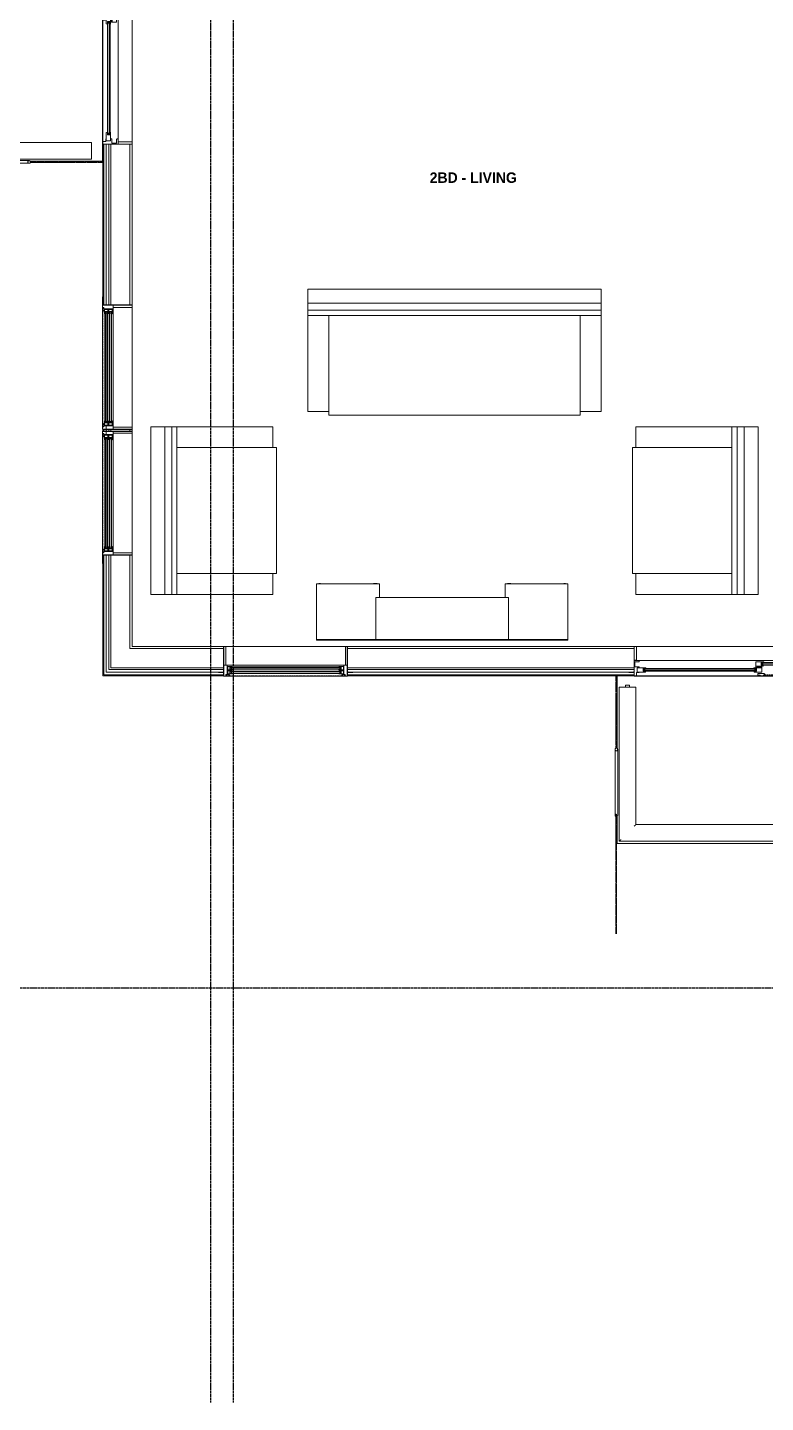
# Model space of a CAD drawing. Header units: inches. Extents: x -4093 to -1777, y 9773 to 12264.
# Drawn here: x -3881.8 to -3670.4, y 9772.6 to 10166.3 of the extents above; entities that cross this region are included whole.
import ezdxf

# ---------------------------------------------------------------- set-up
doc = ezdxf.new("R2010")
doc.units = ezdxf.units.IN
doc.header["$MEASUREMENT"] = 0
for name, pattern in [('Center 1_4_', [0.53125, 0.25, -0.09375, 0.09375, -0.09375]), ('Dash', [0.25, 0.125, -0.125]), ('Grid Line 1_2_', [0.875, 0.5, -0.125, 0.125, -0.125]), ('Hidden 1_8_', [0.1875, 0.125, -0.0625])]:
    doc.linetypes.add(name, pattern=pattern)
for name, color, linetype, lineweight in [('0-1', 7, 'Continuous', 5), ('0-2', 7, 'Continuous', 9), ('A-AREA-IDEN', 2, 'Continuous', 9), ('A-DETL-CNTR', 5, 'Center 1_4_', 9), ('A-DETL-GENF', 92, 'Continuous', 18), ('A-DETL-GENF-2', 92, 'Continuous', 9), ('A-DETL-GENF-HDLN', 1, 'Dash', 9), ('A-DETL-HDLN', 90, 'Hidden 1_8_', 9), ('A-DOOR', 31, 'Continuous', 18), ('A-DOOR-4', 31, 'Continuous', 9), ('A-DOOR-FRAM-2', 31, 'Continuous', 9), ('A-FLOR-1', 7, 'Continuous', 9), ('A-FLOR-2', 192, 'Continuous', 9), ('A-FLOR-HRAL', 11, 'Continuous', 9), ('A-GLAZ', 151, 'Continuous', 18), ('A-GLAZ-1', 151, 'Continuous', 9), ('A-GLAZ-2', 151, 'Continuous', 30), ('A-WALL', 113, 'Continuous', 18), ('A-WALL-3', 113, 'Continuous', 9), ('I-FURN', 30, 'Continuous', 9), ('I-FURN-1', 7, 'Continuous', 9), ('S-BEAM', 12, 'Continuous', 9), ('S-GRID-1', 1, 'Grid Line 1_2_', 30)]:
    doc.layers.add(name, color=color, linetype=linetype, lineweight=lineweight)
doc.styles.add('Century Gothic_B', font='GOTHICB.TTF', dxfattribs={"height": 3})

# ---------------------------------------------------------------- blocks, each defined once
blk = doc.blocks.new('Entertainment_Center_14771 - Entertainment_Center_14771-3403083-BACKGROUND - 3RD FLOOR')
at = {"layer": 'I-FURN-1'}
for p, q in [((-18, 10), (-36, 10)), ((-36, 10), (-36, -6)), ((-34.85, 10.03), (-35.34, 10.03)), ((-35.34, 10.03), (-35.34, 10)), ((-34.85, 10), (-34.85, 10.03)), ((-18.66, 10.03), (-19.66, 10.03)), ((-19.66, 10.03), (-19.66, 10)), ((-18.66, 10), (-18.66, 10.03)), ((-18, 6), (-18, 10)), ((36, 10), (18, 10)), ((18, 10), (18, 6)), ((18.66, 10.03), (18.66, 10)), ((19.66, 10.03), (18.66, 10.03)), ((19.66, 10), (19.66, 10.03)), ((35.34, 10.03), (34.85, 10.03)), ((34.85, 10.03), (34.85, 10)), ((35.34, 10), (35.34, 10.03)), ((36, -6), (36, 10)), ((19, 6), (-19, 6)), ((-19, 6), (-19, -6)), ((19, -6), (19, 6)), ((-36, -6), (-19, -6)), ((-36, -6.13), (-36, -6)), ((-36, -6), (-19, -6)), ((-19, -6.13), (-36, -6.13)), ((-19, -6), (19, -6)), ((-19, -6.13), (-19, -6)), ((-19, -6), (19, -6)), ((19, -6.13), (-19, -6.13)), ((19, -6), (36, -6)), ((19, -6), (19, -6.13)), ((19, -6), (36, -6)), ((36, -6.13), (19, -6.13)), ((36, -6.13), (36, -6))]:
    blk.add_line(p, q, dxfattribs=at)
blk = doc.blocks.new('Couch-Both_Arms-Generic - 1-1372852-BACKGROUND - 3RD FLOOR')
at = {"layer": 'I-FURN'}
for p, q in [((-42, 17.5), (-36, 17.5)), ((-42, -10), (-42, 17.5)), ((-36, 18.5), (36, 18.5)), ((-36, 17.5), (-36, 18.5)), ((-36, 17.5), (-36, -10)), ((36, 18.5), (36, 17.5)), ((36, 17.5), (42, 17.5)), ((36, -10), (36, 17.5)), ((42, 17.5), (42, -10)), ((-42, -10), (42, -10)), ((-42, -13.5), (-42, -10)), ((-42, -11.5), (42, -11.5)), ((42, -10), (42, -13.5)), ((-42, -13.5), (42, -13.5)), ((42, -13.5), (-42, -13.5))]:
    blk.add_line(p, q, dxfattribs=at)
at = {"layer": 'I-FURN-1'}
for p, q in [((-42, -17.5), (-42, -13.5)), ((42, -13.5), (42, -17.5)), ((42, -17.5), (-42, -17.5))]:
    blk.add_line(p, q, dxfattribs=at)
blk = doc.blocks.new('Couch-Both_Arms-Generic - 2-1352635-BACKGROUND - 3RD FLOOR')
at = {"layer": 'I-FURN'}
for p, q in [((-24, 13.5), (24, 13.5)), ((24, 13.5), (-24, 13.5)), ((-24, 13.5), (-24, 10)), ((24, 10), (24, 13.5)), ((-24, 11.5), (24, 11.5)), ((-24, 10), (-24, -17.5)), ((-24, 10), (24, 10)), ((-18, -17.5), (-18, 10)), ((18, 10), (18, -17.5)), ((24, -17.5), (24, 10)), ((-24, -17.5), (-18, -17.5)), ((-18, -17.5), (-18, -18.5)), ((-18, -18.5), (18, -18.5)), ((18, -18.5), (18, -17.5)), ((18, -17.5), (24, -17.5))]:
    blk.add_line(p, q, dxfattribs=at)
at = {"layer": 'I-FURN-1'}
for p, q in [((24, 17.5), (-24, 17.5)), ((-24, 17.5), (-24, 13.5)), ((24, 13.5), (24, 17.5))]:
    blk.add_line(p, q, dxfattribs=at)
blk = doc.blocks.new('Couch-Both_Arms-Generic - 2-1523460-BACKGROUND - 3RD FLOOR')
at = {"layer": 'I-FURN'}
for p, q in [((-24, 17.5), (-18, 17.5)), ((-24, -10), (-24, 17.5)), ((-18, 18.5), (18, 18.5)), ((-18, 17.5), (-18, 18.5)), ((-18, 17.5), (-18, -10)), ((18, 18.5), (18, 17.5)), ((18, 17.5), (24, 17.5)), ((18, -10), (18, 17.5)), ((24, 17.5), (24, -10)), ((-24, -10), (24, -10)), ((-24, -13.5), (-24, -10)), ((-24, -11.5), (24, -11.5)), ((24, -10), (24, -13.5)), ((-24, -13.5), (24, -13.5)), ((24, -13.5), (-24, -13.5))]:
    blk.add_line(p, q, dxfattribs=at)
at = {"layer": 'I-FURN-1'}
for p, q in [((-24, -17.5), (-24, -13.5)), ((24, -13.5), (24, -17.5)), ((24, -17.5), (-24, -17.5))]:
    blk.add_line(p, q, dxfattribs=at)
blk = doc.blocks.new('CTR - 1st Phase - Unit Layouts_rvt-1-BACKGROUND - 3RD FLOOR')
at = {"layer": 'A-FLOR-1'}
for p, q in [((-3851.85, 10203.71), (-3851.85, 10133.59)), ((-3707.39, 9989.06), (-3637.26, 9989.06))]:
    blk.add_line(p, q, dxfattribs=at)
at = {"layer": '0-2'}
for name, p, rotation in [('Couch-Both_Arms-Generic - 1-1372852-BACKGROUND - 3RD FLOOR', (-3759.5, 10073.82), 180), ('Couch-Both_Arms-Generic - 2-1352635-BACKGROUND - 3RD FLOOR', (-3829, 10027.99), 89.99999999996535), ('Couch-Both_Arms-Generic - 2-1523460-BACKGROUND - 3RD FLOOR', (-3690, 10027.99), 89.9999999999813)]:
    blk.add_blockref(name, p, dxfattribs=dict(at, rotation=rotation))
blk.add_blockref('Entertainment_Center_14771 - Entertainment_Center_14771-3403083-BACKGROUND - 3RD FLOOR', (-3763.01, 9997.04), dxfattribs=at)
blk = doc.blocks.new('CTR - 1st Phase - Structure_rvt-1-BACKGROUND - 3RD FLOOR')
at = {"layer": 'S-GRID-1'}
for p, q in [((-3829.32, 9772.61), (-3829.32, 12247.5)), ((-3822.82, 9772.61), (-3822.82, 12247.5)), ((-1777.25, 9891.19), (-4076.95, 9891.19))]:
    blk.add_line(p, q, dxfattribs=at)
blk = doc.blocks.new('Door-Sliding-Marvin-2_Panel_Patio_Door-Essential - LR-MARVIN ESSENTIAL SLIDING - 6_-0_X6_-10_ - 3RD FLOOR-3441016-BACKGROUND - 3RD FLOOR')
at = {"layer": 'A-DETL-GENF'}
for p, q in [((-35, 4.28), (-35.75, 4.28)), ((-35.75, 4.28), (-35.75, -0.19)), ((-35, 3.31), (-35, 4.28)), ((-0.24, 4.05), (-0.24, 3.53)), ((0.34, 4.05), (-0.24, 4.05)), ((0.6, 4.36), (0.34, 4.05)), ((1.35, 4.36), (0.6, 4.36)), ((1.35, 4.05), (1.35, 4.36)), ((1.35, 4.05), (1.51, 4.05)), ((1.51, 3.69), (1.51, 4.05)), ((33.25, 3.69), (33.25, 4.05)), ((33.41, 4.05), (33.25, 4.05)), ((33.41, 4.05), (33.41, 4.36)), ((33.41, 4.36), (34.16, 4.36)), ((34.16, 4.36), (34.42, 4.05)), ((34.42, 4.05), (35, 4.05)), ((35, 4.28), (35.75, 4.28)), ((35, 3.31), (35, 4.28)), ((35.75, 4.28), (35.75, -0.19)), ((-37.25, 3.19), (-37.25, 3.23)), ((-35.75, 3.23), (-37.25, 3.23)), ((-35.91, 3.19), (-37.25, 3.19)), ((-35.91, 3.19), (-35.91, 3.08)), ((-35.75, 3.08), (-35.91, 3.08)), ((-35.5, 1.62), (-35.5, 0.25)), ((-35.5, 1.62), (-34.25, 1.62)), ((-35.5, 0.25), (-34.39, 0.25)), ((-34.25, 3.31), (-35, 3.31)), ((-34.81, 3.19), (-32.46, 3.19)), ((-34.81, 1.94), (-34.81, 3.19)), ((-32.41, 1.94), (-34.81, 1.94)), ((-34.39, 0.25), (-34.25, 0.1)), ((-34.25, 3.19), (-34.25, 3.31)), ((-34.25, 1.62), (-34.25, 1.94)), ((-34.25, -0.19), (-34.25, 0.1)), ((-32.38, 2.87), (-33.09, 2.87)), ((-33.09, 2.87), (-33.09, 2.12)), ((-33.09, 2.12), (-32.34, 2.12)), ((-32.98, 2.87), (-0.77, 2.87)), ((-32.98, 2.72), (-32.98, 2.87)), ((-32.98, 2.72), (-0.77, 2.72)), ((-32.98, 2.27), (-0.77, 2.27)), ((-32.98, 2.27), (-32.98, 2.12)), ((-32.98, 2.12), (-0.77, 2.12)), ((-32.87, 2.72), (-32.87, 2.27)), ((-32.61, 2.72), (-32.61, 2.27)), ((-32.46, 3.19), (-32.38, 2.87)), ((-32.34, 2), (-32.41, 1.94)), ((-32.34, 2.12), (-32.34, 2)), ((-0.66, 2.12), (-1.41, 2.12)), ((-1.41, 2.12), (-1.41, 2)), ((-1.41, 2), (-1.34, 1.94)), ((-1.29, 3.19), (-1.38, 2.87)), ((-1.38, 2.87), (-0.66, 2.87)), ((-1.34, 1.94), (0.87, 1.94)), ((0.87, 3.19), (-1.29, 3.19)), ((-1.14, 2.72), (-1.14, 2.27)), ((-0.88, 2.72), (-0.88, 2.27)), ((0.24, 1.82), (-0.88, 1.72)), ((-0.88, 0.25), (-0.88, 1.72)), ((-0.88, 1.5), (1.29, 1.5)), ((1.34, 0.25), (-0.88, 0.25)), ((-0.77, 2.72), (-0.77, 2.87)), ((-0.77, 2.27), (-0.77, 2.12)), ((-0.66, 2.87), (-0.66, 2.12)), ((-0.43, 1.68), (0.43, 1.76)), ((-0.43, 1.58), (-0.43, 1.68)), ((-0.24, 1.58), (-0.43, 1.58)), ((-0.24, 3.53), (1.51, 3.53)), ((-0.24, 1.62), (0.87, 1.72)), ((-0.24, 1.62), (-0.24, 1.7)), ((-0.24, 1.51), (-0.24, 1.58)), ((0.24, 1.93), (0.24, 1.86)), ((0.24, 1.86), (0.43, 1.86)), ((0.24, 1.82), (0.24, 1.74)), ((0.43, 1.86), (0.43, 1.76)), ((0.66, 1.19), (0.66, 0.44)), ((1.37, 1.19), (0.66, 1.19)), ((0.66, 0.44), (1.41, 0.44)), ((0.77, 1.19), (33.04, 1.19)), ((0.77, 1.04), (0.77, 1.19)), ((0.77, 1.04), (33.04, 1.04)), ((0.77, 0.58), (33.04, 0.58)), ((0.77, 0.58), (0.77, 0.44)), ((0.77, 0.44), (33.04, 0.44)), ((0.87, 1.72), (0.87, 3.19)), ((0.88, 1.04), (0.88, 0.58)), ((1.14, 1.04), (1.14, 0.58)), ((1.29, 1.5), (1.37, 1.19)), ((1.41, 0.31), (1.34, 0.25)), ((1.41, 0.44), (1.41, 0.31)), ((1.71, 3.69), (1.51, 3.69)), ((1.51, 3.65), (1.75, 3.65)), ((1.51, 3.53), (1.51, 3.65)), ((1.64, 3.83), (1.64, 3.94)), ((1.75, 3.94), (1.64, 3.94)), ((1.64, 3.83), (1.71, 3.83)), ((1.71, 3.83), (1.71, 3.69)), ((1.75, 3.65), (1.75, 3.94)), ((33.16, 0.44), (32.41, 0.44)), ((32.41, 0.44), (32.41, 0.31)), ((32.41, 0.31), (32.47, 0.25)), ((32.52, 1.5), (32.44, 1.19)), ((32.44, 1.19), (33.16, 1.19)), ((32.47, 0.25), (34.84, 0.25)), ((34.84, 1.5), (32.52, 1.5)), ((32.68, 1.04), (32.68, 0.58)), ((32.93, 1.04), (32.93, 0.58)), ((33.01, 3.94), (33.12, 3.94)), ((33.01, 3.65), (33.01, 3.94)), ((33.25, 3.65), (33.01, 3.65)), ((33.04, 1.04), (33.04, 1.19)), ((33.04, 0.58), (33.04, 0.44)), ((33.12, 3.83), (33.05, 3.83)), ((33.05, 3.83), (33.05, 3.69)), ((33.05, 3.69), (33.25, 3.69)), ((33.12, 3.83), (33.12, 3.94)), ((33.16, 1.19), (33.16, 0.44)), ((33.25, 3.53), (33.25, 3.65)), ((35, 3.53), (33.25, 3.53)), ((34.25, 3.19), (34.25, 3.31)), ((34.25, 3.31), (35, 3.31)), ((34.81, 3.19), (34.25, 3.19)), ((34.81, 1.94), (34.25, 1.94)), ((34.25, 1.62), (34.25, 1.94)), ((35.5, 1.62), (34.25, 1.62)), ((34.39, 0.25), (34.25, 0.1)), ((34.25, -0.19), (34.25, 0.1)), ((35.5, 0.25), (34.39, 0.25)), ((34.81, 1.94), (34.81, 3.19)), ((34.84, 0.25), (34.84, 1.5)), ((35.5, 1.62), (35.5, 0.25)), ((35.75, 3.23), (37.25, 3.23)), ((35.75, 3.08), (35.9, 3.08)), ((35.9, 3.19), (35.9, 3.08)), ((35.9, 3.19), (37.25, 3.19)), ((37.25, 3.19), (37.25, 3.23)), ((-35.75, -0.19), (-34.25, -0.19)), ((35.75, -0.19), (34.25, -0.19))]:
    blk.add_line(p, q, dxfattribs=at)
at = {"layer": 'A-DETL-GENF-2'}
for p, q in [((-32.87, 2.72), (-32.87, 2.27)), ((-32.61, 2.72), (-32.61, 2.27))]:
    blk.add_line(p, q, dxfattribs=at)
at = {"layer": 'A-DETL-GENF-HDLN'}
blk.add_line((1.75, 3.94), (33.01, 3.94), dxfattribs=at)
at = {"layer": 'A-DOOR'}
for p, q in [((-35.06, -0.22), (-35.75, -0.22)), ((-35.75, -0.22), (-35.75, -4.19)), ((-35.06, -4.19), (-35.06, -0.22)), ((35.06, -0.22), (35.06, -4.19)), ((35.75, -0.22), (35.06, -0.22)), ((35.75, -4.19), (35.75, -0.22)), ((-35.75, -4.19), (-35.06, -4.19)), ((35.06, -4.19), (35.75, -4.19))]:
    blk.add_line(p, q, dxfattribs=at)
at = {"layer": 'A-DOOR-4'}
for p, q in [((-35.75, 4.25), (-40.68, 4.25)), ((-40.68, 4.25), (-40.68, 4.19)), ((-35.75, 4.25), (35.75, 4.25)), ((-35.75, 4.19), (-35.75, 4.25)), ((-35.75, 4.19), (35.75, 4.19)), ((35.75, 4.25), (35.75, 4.19))]:
    blk.add_line(p, q, dxfattribs=at)
at = {"layer": 'A-DOOR-FRAM-2'}
for p, q in [((35.75, 4.28), (-35.75, 4.28)), ((-35.75, 4.28), (-35.75, -0.19)), ((35.75, -0.19), (35.75, 4.28)), ((-35.75, -0.19), (35.75, -0.19))]:
    blk.add_line(p, q, dxfattribs=at)
blk = doc.blocks.new('Door-Sliding-Marvin-2_Panel_Patio_Door-Essential - RL-MARVIN ESSENTIAL SLIDING - 6_-0_X6_-10_ - 3RD FLOOR-3441226-BACKGROUND - 3RD FLOOR')
at = {"layer": 'A-DETL-GENF'}
for p, q in [((-35.75, 0.19), (-34.25, 0.19)), ((-35.75, -4.28), (-35.75, 0.19)), ((-34.25, 0.19), (-34.25, -0.1)), ((35.75, 0.19), (34.25, 0.19)), ((34.25, 0.19), (34.25, -0.1)), ((35.75, -4.28), (35.75, 0.19)), ((-37.25, -3.19), (-37.25, -3.23)), ((-35.91, -3.19), (-37.25, -3.19)), ((-35.75, -3.23), (-37.25, -3.23)), ((-35.75, -3.08), (-35.91, -3.08)), ((-35.91, -3.19), (-35.91, -3.08)), ((-35.5, -0.25), (-34.39, -0.25)), ((-35.5, -1.63), (-35.5, -0.25)), ((-35.5, -1.63), (-34.25, -1.63)), ((-34.25, -3.31), (-35, -3.31)), ((-35, -3.31), (-35, -4.28)), ((-32.41, -1.94), (-34.81, -1.94)), ((-34.81, -1.94), (-34.81, -3.19)), ((-34.81, -3.19), (-32.46, -3.19)), ((-34.39, -0.25), (-34.25, -0.1)), ((-34.25, -1.63), (-34.25, -1.94)), ((-34.25, -3.19), (-34.25, -3.31)), ((-33.09, -2.13), (-32.34, -2.13)), ((-33.09, -2.88), (-33.09, -2.13)), ((-32.38, -2.88), (-33.09, -2.88)), ((-32.98, -2.13), (-0.77, -2.13)), ((-32.98, -2.27), (-32.98, -2.13)), ((-32.98, -2.27), (-0.77, -2.27)), ((-32.98, -2.72), (-0.77, -2.72)), ((-32.98, -2.72), (-32.98, -2.88)), ((-32.98, -2.88), (-0.77, -2.88)), ((-32.87, -2.72), (-32.87, -2.27)), ((-32.61, -2.72), (-32.61, -2.27)), ((-32.46, -3.19), (-32.38, -2.88)), ((-32.34, -2), (-32.41, -1.94)), ((-32.34, -2.13), (-32.34, -2)), ((-1.41, -2), (-1.34, -1.94)), ((-1.41, -2.13), (-1.41, -2)), ((-0.66, -2.13), (-1.41, -2.13)), ((-1.29, -3.19), (-1.38, -2.88)), ((-1.38, -2.88), (-0.66, -2.88)), ((-1.34, -1.94), (0.87, -1.94)), ((0.87, -3.19), (-1.29, -3.19)), ((-1.14, -2.72), (-1.14, -2.27)), ((1.34, -0.25), (-0.88, -0.25)), ((-0.88, -0.25), (-0.88, -1.72)), ((-0.88, -1.5), (1.29, -1.5)), ((0.24, -1.82), (-0.88, -1.72)), ((-0.88, -2.72), (-0.88, -2.27)), ((-0.77, -2.27), (-0.77, -2.13)), ((-0.77, -2.72), (-0.77, -2.88)), ((-0.66, -2.88), (-0.66, -2.13)), ((-0.24, -1.58), (-0.43, -1.58)), ((-0.43, -1.58), (-0.43, -1.68)), ((-0.43, -1.68), (0.43, -1.76)), ((-0.24, -1.51), (-0.24, -1.58)), ((-0.24, -1.62), (-0.24, -1.7)), ((-0.24, -1.62), (0.87, -1.72)), ((-0.24, -4.05), (-0.24, -3.53)), ((-0.24, -3.53), (1.51, -3.53)), ((0.24, -1.82), (0.24, -1.74)), ((0.24, -1.86), (0.43, -1.86)), ((0.24, -1.93), (0.24, -1.86)), ((0.43, -1.86), (0.43, -1.76)), ((0.66, -1.19), (0.66, -0.44)), ((0.66, -0.44), (1.41, -0.44)), ((1.37, -1.19), (0.66, -1.19)), ((0.77, -0.44), (33.04, -0.44)), ((0.77, -0.58), (0.77, -0.44)), ((0.77, -0.58), (33.04, -0.58)), ((0.77, -1.04), (33.04, -1.04)), ((0.77, -1.04), (0.77, -1.19)), ((0.77, -1.19), (33.04, -1.19)), ((0.87, -1.72), (0.87, -3.19)), ((0.88, -1.04), (0.88, -0.58)), ((1.14, -1.04), (1.14, -0.58)), ((1.29, -1.5), (1.37, -1.19)), ((1.41, -0.31), (1.34, -0.25)), ((1.41, -0.44), (1.41, -0.31)), ((1.51, -3.53), (1.51, -3.65)), ((1.51, -3.65), (1.75, -3.65)), ((1.51, -3.69), (1.51, -4.05)), ((1.71, -3.69), (1.51, -3.69)), ((1.64, -3.83), (1.64, -3.94)), ((1.64, -3.83), (1.71, -3.83)), ((1.75, -3.94), (1.64, -3.94)), ((1.71, -3.83), (1.71, -3.69)), ((1.75, -3.65), (1.75, -3.94)), ((32.41, -0.31), (32.47, -0.25)), ((32.41, -0.44), (32.41, -0.31)), ((33.16, -0.44), (32.41, -0.44)), ((32.52, -1.5), (32.44, -1.19)), ((32.44, -1.19), (33.16, -1.19)), ((32.47, -0.25), (34.84, -0.25)), ((34.84, -1.5), (32.52, -1.5)), ((32.68, -1.04), (32.68, -0.58)), ((32.93, -1.04), (32.93, -0.58)), ((33.25, -3.65), (33.01, -3.65)), ((33.01, -3.65), (33.01, -3.94)), ((33.01, -3.94), (33.12, -3.94)), ((33.04, -0.58), (33.04, -0.44)), ((33.04, -1.04), (33.04, -1.19)), ((33.05, -3.69), (33.25, -3.69)), ((33.05, -3.83), (33.05, -3.69)), ((33.12, -3.83), (33.05, -3.83)), ((33.12, -3.83), (33.12, -3.94)), ((33.16, -1.19), (33.16, -0.44)), ((33.25, -3.53), (33.25, -3.65)), ((35, -3.53), (33.25, -3.53)), ((33.25, -3.69), (33.25, -4.05)), ((34.39, -0.25), (34.25, -0.1)), ((35.5, -1.63), (34.25, -1.63)), ((34.25, -1.63), (34.25, -1.94)), ((34.81, -1.94), (34.25, -1.94)), ((34.81, -3.19), (34.25, -3.19)), ((34.25, -3.19), (34.25, -3.31)), ((34.25, -3.31), (35, -3.31)), ((35.5, -0.25), (34.39, -0.25)), ((34.81, -1.94), (34.81, -3.19)), ((34.84, -0.25), (34.84, -1.5)), ((35, -3.31), (35, -4.28)), ((35.5, -1.63), (35.5, -0.25)), ((35.75, -3.08), (35.9, -3.08)), ((35.75, -3.23), (37.25, -3.23)), ((35.9, -3.19), (35.9, -3.08)), ((35.9, -3.19), (37.25, -3.19)), ((37.25, -3.19), (37.25, -3.23)), ((-35, -4.28), (-35.75, -4.28)), ((0.34, -4.05), (-0.24, -4.05)), ((0.6, -4.36), (0.34, -4.05)), ((1.35, -4.36), (0.6, -4.36)), ((1.35, -4.05), (1.51, -4.05)), ((1.35, -4.05), (1.35, -4.36)), ((33.41, -4.05), (33.25, -4.05)), ((33.41, -4.05), (33.41, -4.36)), ((33.41, -4.36), (34.16, -4.36)), ((34.16, -4.36), (34.42, -4.05)), ((34.42, -4.05), (35, -4.05)), ((35, -4.28), (35.75, -4.28))]:
    blk.add_line(p, q, dxfattribs=at)
at = {"layer": 'A-DETL-GENF-2'}
for p, q in [((-32.87, -2.72), (-32.87, -2.27)), ((-32.61, -2.72), (-32.61, -2.27))]:
    blk.add_line(p, q, dxfattribs=at)
at = {"layer": 'A-DETL-GENF-HDLN'}
blk.add_line((1.75, -3.94), (33.01, -3.94), dxfattribs=at)
at = {"layer": 'A-DOOR'}
for p, q in [((-35.75, 4.19), (-35.06, 4.19)), ((-35.75, 0.22), (-35.75, 4.19)), ((-35.06, 4.19), (-35.06, 0.22)), ((35.06, 4.19), (35.75, 4.19)), ((35.06, 0.22), (35.06, 4.19)), ((35.75, 4.19), (35.75, 0.22)), ((-35.06, 0.22), (-35.75, 0.22)), ((35.75, 0.22), (35.06, 0.22))]:
    blk.add_line(p, q, dxfattribs=at)
at = {"layer": 'A-DOOR-4'}
for p, q in [((-40.68, -4.25), (-40.68, -4.19)), ((-35.75, -4.25), (-40.68, -4.25)), ((-35.75, -4.25), (-35.75, -4.19)), ((35.75, -4.19), (-35.75, -4.19)), ((35.75, -4.25), (-35.75, -4.25)), ((35.75, -4.19), (35.75, -4.25))]:
    blk.add_line(p, q, dxfattribs=at)
at = {"layer": 'A-DOOR-FRAM-2'}
for p, q in [((-35.75, 0.19), (35.75, 0.19)), ((-35.75, -4.28), (-35.75, 0.19)), ((35.75, 0.19), (35.75, -4.28)), ((35.75, -4.28), (-35.75, -4.28))]:
    blk.add_line(p, q, dxfattribs=at)
blk = doc.blocks.new('Window-Double_Hung-Marvin-Essential - 2-WIDE _TEMP ALL LOW_ ESDH3066-3454268-BACKGROUND - 3RD FLOOR')
at = {"layer": 'A-DETL-GENF'}
for p, q in [((-17.75, 4.28), (-17.16, 4.28)), ((-17.75, 4.28), (-17.75, 1.19)), ((-17.08, 3.87), (-17.16, 4.28)), ((-16.85, 4.25), (-16.85, 3.87)), ((-16.3, 4.25), (-16.85, 4.25)), ((-16.3, 4.01), (-16.3, 4.25)), ((-16.18, 4.01), (-16.3, 4.01)), ((-16.19, 3.97), (-16.1, 3.97)), ((-16.19, 3.87), (-16.19, 3.97)), ((-16.18, 4.22), (-16.1, 4.22)), ((-16.18, 4.22), (-16.18, 4.01)), ((-16.1, 3.97), (-16.1, 4.22)), ((16.18, 4.22), (16.1, 4.22)), ((16.1, 3.97), (16.1, 4.22)), ((16.19, 3.97), (16.1, 3.97)), ((16.18, 4.22), (16.18, 4.01)), ((16.18, 4.01), (16.3, 4.01)), ((16.19, 3.87), (16.19, 3.97)), ((16.3, 4.01), (16.3, 4.25)), ((16.3, 4.25), (16.85, 4.25)), ((16.85, 4.25), (16.85, 3.87)), ((17.08, 3.87), (17.16, 4.28)), ((17.75, 4.28), (17.16, 4.28)), ((17.75, 4.28), (17.75, 1.19)), ((-19.25, 3.23), (-19.25, 3.19)), ((-17.75, 3.23), (-19.25, 3.23)), ((-19.25, 3.19), (-17.9, 3.19)), ((-17.9, 3.19), (-17.9, 3.08)), ((-17.9, 3.08), (-17.75, 3.08)), ((-16.72, 1.19), (-17.75, 1.19)), ((-17.08, 3.87), (-16.19, 3.87)), ((-16.38, 3.77), (-16.72, 3.77)), ((-16.72, 3.77), (-16.72, 1.19)), ((-15.34, 3.69), (-16.56, 3.69)), ((-16.56, 2.75), (-16.56, 3.69)), ((-16.56, 2.75), (-15.34, 2.75)), ((-15.34, 2.47), (-16.56, 2.47)), ((-16.56, 1.53), (-16.56, 2.47)), ((-16.56, 1.53), (-15.34, 1.53)), ((-16.38, 3.87), (-16.38, 3.77)), ((-15.94, 2.87), (-15.94, 3.59)), ((-15.94, 3.59), (-15.28, 3.59)), ((-15.28, 2.87), (-15.94, 2.87)), ((-15.94, 1.65), (-15.94, 2.37)), ((-15.94, 2.37), (-15.28, 2.37)), ((-15.28, 1.65), (-15.94, 1.65)), ((15.84, 3.57), (-15.84, 3.57)), ((-15.84, 2.88), (-15.84, 3.57)), ((15.84, 3.45), (-15.84, 3.45)), ((15.84, 3.01), (-15.84, 3.01)), ((15.84, 2.88), (-15.84, 2.88)), ((15.84, 2.35), (-15.84, 2.35)), ((-15.84, 1.66), (-15.84, 2.35)), ((15.84, 2.23), (-15.84, 2.23)), ((15.84, 1.79), (-15.84, 1.79)), ((15.84, 1.66), (-15.84, 1.66)), ((-15.54, 3.01), (-15.54, 3.45)), ((-15.54, 1.79), (-15.54, 2.23)), ((-15.34, 3.69), (-15.28, 3.63)), ((-15.34, 2.75), (-15.28, 2.81)), ((-15.34, 2.47), (-15.28, 2.41)), ((-15.34, 1.53), (-15.28, 1.59)), ((-15.28, 3.59), (-15.28, 3.63)), ((-15.28, 2.81), (-15.28, 2.87)), ((-15.28, 2.37), (-15.28, 2.41)), ((-15.28, 1.59), (-15.28, 1.65)), ((15.34, 3.69), (15.28, 3.63)), ((15.28, 3.59), (15.28, 3.63)), ((15.94, 3.59), (15.28, 3.59)), ((15.28, 2.81), (15.28, 2.87)), ((15.28, 2.87), (15.94, 2.87)), ((15.34, 2.75), (15.28, 2.81)), ((15.34, 2.47), (15.28, 2.41)), ((15.28, 2.37), (15.28, 2.41)), ((15.94, 2.37), (15.28, 2.37)), ((15.28, 1.59), (15.28, 1.65)), ((15.28, 1.65), (15.94, 1.65)), ((15.34, 1.53), (15.28, 1.59)), ((15.34, 3.69), (16.56, 3.69)), ((16.56, 2.75), (15.34, 2.75)), ((15.34, 2.47), (16.56, 2.47)), ((16.56, 1.53), (15.34, 1.53)), ((15.54, 3.01), (15.54, 3.45)), ((15.54, 1.79), (15.54, 2.23)), ((15.84, 2.88), (15.84, 3.57)), ((15.84, 1.66), (15.84, 2.35)), ((15.94, 2.87), (15.94, 3.59)), ((15.94, 1.65), (15.94, 2.37)), ((17.08, 3.87), (16.19, 3.87)), ((16.38, 3.87), (16.38, 3.77)), ((16.38, 3.77), (16.72, 3.77)), ((16.56, 2.75), (16.56, 3.69)), ((16.56, 1.53), (16.56, 2.47)), ((16.72, 3.77), (16.72, 1.19)), ((16.72, 1.19), (17.75, 1.19)), ((17.75, 3.23), (19.25, 3.23)), ((17.9, 3.08), (17.75, 3.08)), ((17.9, 3.19), (17.9, 3.08)), ((19.25, 3.19), (17.9, 3.19)), ((19.25, 3.23), (19.25, 3.19))]:
    blk.add_line(p, q, dxfattribs=at)
at = {"layer": 'A-DETL-GENF-HDLN'}
blk.add_line((16.1, 4.22), (-16.5, 4.22), dxfattribs=at)
at = {"layer": 'A-GLAZ'}
for p, q in [((-17.13, 1.16), (-17.13, -4.19)), ((17.12, -4.19), (17.12, 1.16)), ((-17.13, -4.19), (-17.75, -4.19)), ((17.12, -4.19), (17.75, -4.19))]:
    blk.add_line(p, q, dxfattribs=at)
at = {"layer": 'A-GLAZ-1'}
for p, q in [((17.75, 4.28), (-17.75, 4.28)), ((20.21, 4.25), (17.75, 4.25)), ((17.75, 4.19), (20.21, 4.19)), ((20.21, 4.19), (20.21, 4.25)), ((-17.75, 1.19), (17.75, 1.19)), ((-17.75, -4.19), (17.75, -4.19))]:
    blk.add_line(p, q, dxfattribs=at)
at = {"layer": 'A-GLAZ-2'}
for p, q in [((-17.75, 4.28), (-17.75, 1.19)), ((17.75, 1.19), (17.75, 4.28)), ((-17.75, 1.16), (-17.75, -4.19)), ((17.75, -4.19), (17.75, 1.16))]:
    blk.add_line(p, q, dxfattribs=at)
blk = doc.blocks.new('Window-Double_Hung-Marvin-Essential - 2-WIDE _TEMP ALL LOW_ ESDH3066-3454271-BACKGROUND - 3RD FLOOR')
at = {"layer": 'A-DETL-GENF'}
for p, q in [((-19.25, -3.23), (-19.25, -3.19)), ((-19.25, -3.19), (-17.9, -3.19)), ((-17.75, -3.23), (-19.25, -3.23)), ((-17.9, -3.19), (-17.9, -3.08)), ((-17.9, -3.08), (-17.75, -3.08)), ((-16.72, -1.19), (-17.75, -1.19)), ((-17.75, -4.28), (-17.75, -1.19)), ((-17.08, -3.87), (-17.16, -4.28)), ((-17.08, -3.87), (-16.19, -3.87)), ((-16.85, -4.25), (-16.85, -3.87)), ((-16.72, -3.77), (-16.72, -1.19)), ((-16.38, -3.77), (-16.72, -3.77)), ((-16.56, -1.53), (-15.34, -1.53)), ((-16.56, -1.53), (-16.56, -2.47)), ((-15.34, -2.47), (-16.56, -2.47)), ((-16.56, -2.75), (-15.34, -2.75)), ((-16.56, -2.75), (-16.56, -3.69)), ((-15.34, -3.69), (-16.56, -3.69)), ((-16.38, -3.87), (-16.38, -3.77)), ((-16.19, -3.87), (-16.19, -3.97)), ((-15.28, -1.65), (-15.94, -1.65)), ((-15.94, -1.65), (-15.94, -2.37)), ((-15.94, -2.37), (-15.28, -2.37)), ((-15.28, -2.87), (-15.94, -2.87)), ((-15.94, -2.87), (-15.94, -3.59)), ((-15.94, -3.59), (-15.28, -3.59)), ((15.84, -1.66), (-15.84, -1.66)), ((-15.84, -1.66), (-15.84, -2.35)), ((15.84, -1.79), (-15.84, -1.79)), ((15.84, -2.23), (-15.84, -2.23)), ((15.84, -2.35), (-15.84, -2.35)), ((15.84, -2.88), (-15.84, -2.88)), ((-15.84, -2.88), (-15.84, -3.57)), ((15.84, -3.01), (-15.84, -3.01)), ((15.84, -3.45), (-15.84, -3.45)), ((15.84, -3.57), (-15.84, -3.57)), ((-15.54, -1.79), (-15.54, -2.23)), ((-15.54, -3.01), (-15.54, -3.45)), ((-15.34, -1.53), (-15.28, -1.59)), ((-15.34, -2.47), (-15.28, -2.41)), ((-15.34, -2.75), (-15.28, -2.81)), ((-15.34, -3.69), (-15.28, -3.63)), ((-15.28, -1.59), (-15.28, -1.65)), ((-15.28, -2.37), (-15.28, -2.41)), ((-15.28, -2.81), (-15.28, -2.87)), ((-15.28, -3.59), (-15.28, -3.63)), ((15.34, -1.53), (15.28, -1.59)), ((15.28, -1.59), (15.28, -1.65)), ((15.28, -1.65), (15.94, -1.65)), ((15.28, -2.37), (15.28, -2.41)), ((15.94, -2.37), (15.28, -2.37)), ((15.34, -2.47), (15.28, -2.41)), ((15.34, -2.75), (15.28, -2.81)), ((15.28, -2.81), (15.28, -2.87)), ((15.28, -2.87), (15.94, -2.87)), ((15.28, -3.59), (15.28, -3.63)), ((15.94, -3.59), (15.28, -3.59)), ((15.34, -3.69), (15.28, -3.63)), ((16.56, -1.53), (15.34, -1.53)), ((15.34, -2.47), (16.56, -2.47)), ((16.56, -2.75), (15.34, -2.75)), ((15.34, -3.69), (16.56, -3.69)), ((15.54, -1.79), (15.54, -2.23)), ((15.54, -3.01), (15.54, -3.45)), ((15.84, -1.66), (15.84, -2.35)), ((15.84, -2.88), (15.84, -3.57)), ((15.94, -1.65), (15.94, -2.37)), ((15.94, -2.87), (15.94, -3.59)), ((17.08, -3.87), (16.19, -3.87)), ((16.19, -3.87), (16.19, -3.97)), ((16.38, -3.87), (16.38, -3.77)), ((16.38, -3.77), (16.72, -3.77)), ((16.56, -1.53), (16.56, -2.47)), ((16.56, -2.75), (16.56, -3.69)), ((16.72, -3.77), (16.72, -1.19)), ((16.72, -1.19), (17.75, -1.19)), ((16.85, -4.25), (16.85, -3.87)), ((17.08, -3.87), (17.16, -4.28)), ((17.75, -4.28), (17.75, -1.19)), ((17.9, -3.08), (17.75, -3.08)), ((17.75, -3.23), (19.25, -3.23)), ((17.9, -3.19), (17.9, -3.08)), ((19.25, -3.19), (17.9, -3.19)), ((19.25, -3.23), (19.25, -3.19)), ((-17.75, -4.28), (-17.16, -4.28)), ((-16.3, -4.25), (-16.85, -4.25)), ((-16.18, -4.01), (-16.3, -4.01)), ((-16.3, -4.01), (-16.3, -4.25)), ((-16.19, -3.97), (-16.1, -3.97)), ((-16.18, -4.22), (-16.18, -4.01)), ((-16.18, -4.22), (-16.1, -4.22)), ((-16.1, -3.97), (-16.1, -4.22)), ((16.19, -3.97), (16.1, -3.97)), ((16.1, -3.97), (16.1, -4.22)), ((16.18, -4.22), (16.1, -4.22)), ((16.18, -4.22), (16.18, -4.01)), ((16.18, -4.01), (16.3, -4.01)), ((16.3, -4.01), (16.3, -4.25)), ((16.3, -4.25), (16.85, -4.25)), ((17.75, -4.28), (17.16, -4.28))]:
    blk.add_line(p, q, dxfattribs=at)
at = {"layer": 'A-DETL-GENF-HDLN'}
blk.add_line((16.1, -4.22), (-16.5, -4.22), dxfattribs=at)
at = {"layer": 'A-GLAZ'}
for p, q in [((-17.13, 4.19), (-17.75, 4.19)), ((-17.13, -1.16), (-17.13, 4.19)), ((17.12, 4.19), (17.75, 4.19)), ((17.12, 4.19), (17.12, -1.16))]:
    blk.add_line(p, q, dxfattribs=at)
at = {"layer": 'A-GLAZ-1'}
for p, q in [((-17.75, 4.19), (17.75, 4.19)), ((-17.75, -1.19), (17.75, -1.19)), ((17.75, -4.28), (-17.75, -4.28)), ((17.75, -4.19), (20.21, -4.19)), ((20.21, -4.25), (17.75, -4.25)), ((20.21, -4.19), (20.21, -4.25))]:
    blk.add_line(p, q, dxfattribs=at)
at = {"layer": 'A-GLAZ-2'}
for p, q in [((-17.75, -1.16), (-17.75, 4.19)), ((17.75, 4.19), (17.75, -1.16)), ((-17.75, -4.28), (-17.75, -1.19)), ((17.75, -1.19), (17.75, -4.28))]:
    blk.add_line(p, q, dxfattribs=at)
blk = doc.blocks.new('Window-Double_Hung-Marvin-Essential - 1-WIDE _TEMP LOWER_ ESDH3066-3454270-BACKGROUND - 3RD FLOOR')
at = {"layer": 'A-DETL-GENF'}
for p, q in [((-17.75, 4.28), (-17.16, 4.28)), ((-17.75, 4.28), (-17.75, 1.19)), ((-17.08, 3.87), (-17.16, 4.28)), ((-16.85, 4.25), (-16.85, 3.87)), ((-16.3, 4.25), (-16.85, 4.25)), ((-16.3, 4.01), (-16.3, 4.25)), ((-16.18, 4.01), (-16.3, 4.01)), ((-16.19, 3.97), (-16.1, 3.97)), ((-16.19, 3.87), (-16.19, 3.97)), ((-16.18, 4.22), (-16.1, 4.22)), ((-16.18, 4.22), (-16.18, 4.01)), ((-16.1, 3.97), (-16.1, 4.22)), ((16.18, 4.22), (16.1, 4.22)), ((16.1, 3.97), (16.1, 4.22)), ((16.19, 3.97), (16.1, 3.97)), ((16.18, 4.22), (16.18, 4.01)), ((16.18, 4.01), (16.3, 4.01)), ((16.19, 3.87), (16.19, 3.97)), ((16.3, 4.01), (16.3, 4.25)), ((16.3, 4.25), (16.85, 4.25)), ((16.85, 4.25), (16.85, 3.87)), ((17.08, 3.87), (17.16, 4.28)), ((17.75, 4.28), (17.16, 4.28)), ((17.75, 4.28), (17.75, 1.19)), ((-19.25, 3.23), (-19.25, 3.19)), ((-17.75, 3.23), (-19.25, 3.23)), ((-19.25, 3.19), (-17.9, 3.19)), ((-17.9, 3.19), (-17.9, 3.08)), ((-17.9, 3.08), (-17.75, 3.08)), ((-16.72, 1.19), (-17.75, 1.19)), ((-17.08, 3.87), (-16.19, 3.87)), ((-16.38, 3.77), (-16.72, 3.77)), ((-16.72, 3.77), (-16.72, 1.19)), ((-15.34, 3.69), (-16.56, 3.69)), ((-16.56, 2.75), (-16.56, 3.69)), ((-16.56, 2.75), (-15.34, 2.75)), ((-15.34, 2.47), (-16.56, 2.47)), ((-16.56, 1.53), (-16.56, 2.47)), ((-16.56, 1.53), (-15.34, 1.53)), ((-16.38, 3.87), (-16.38, 3.77)), ((-15.94, 2.87), (-15.94, 3.59)), ((-15.94, 3.59), (-15.28, 3.59)), ((-15.28, 2.87), (-15.94, 2.87)), ((-15.94, 1.65), (-15.94, 2.37)), ((-15.94, 2.37), (-15.28, 2.37)), ((-15.28, 1.65), (-15.94, 1.65)), ((15.84, 3.57), (-15.84, 3.57)), ((-15.84, 2.88), (-15.84, 3.57)), ((15.84, 3.45), (-15.84, 3.45)), ((15.84, 3.01), (-15.84, 3.01)), ((15.84, 2.88), (-15.84, 2.88)), ((15.84, 2.35), (-15.84, 2.35)), ((-15.84, 1.66), (-15.84, 2.35)), ((15.84, 2.23), (-15.84, 2.23)), ((15.84, 1.79), (-15.84, 1.79)), ((15.84, 1.66), (-15.84, 1.66)), ((-15.54, 3.01), (-15.54, 3.45)), ((-15.54, 1.79), (-15.54, 2.23)), ((-15.34, 3.69), (-15.28, 3.63)), ((-15.34, 2.75), (-15.28, 2.81)), ((-15.34, 2.47), (-15.28, 2.41)), ((-15.34, 1.53), (-15.28, 1.59)), ((-15.28, 3.59), (-15.28, 3.63)), ((-15.28, 2.81), (-15.28, 2.87)), ((-15.28, 2.37), (-15.28, 2.41)), ((-15.28, 1.59), (-15.28, 1.65)), ((15.34, 3.69), (15.28, 3.63)), ((15.28, 3.59), (15.28, 3.63)), ((15.94, 3.59), (15.28, 3.59)), ((15.28, 2.81), (15.28, 2.87)), ((15.28, 2.87), (15.94, 2.87)), ((15.34, 2.75), (15.28, 2.81)), ((15.34, 2.47), (15.28, 2.41)), ((15.28, 2.37), (15.28, 2.41)), ((15.94, 2.37), (15.28, 2.37)), ((15.28, 1.59), (15.28, 1.65)), ((15.28, 1.65), (15.94, 1.65)), ((15.34, 1.53), (15.28, 1.59)), ((15.34, 3.69), (16.56, 3.69)), ((16.56, 2.75), (15.34, 2.75)), ((15.34, 2.47), (16.56, 2.47)), ((16.56, 1.53), (15.34, 1.53)), ((15.54, 3.01), (15.54, 3.45)), ((15.54, 1.79), (15.54, 2.23)), ((15.84, 2.88), (15.84, 3.57)), ((15.84, 1.66), (15.84, 2.35)), ((15.94, 2.87), (15.94, 3.59)), ((15.94, 1.65), (15.94, 2.37)), ((17.08, 3.87), (16.19, 3.87)), ((16.38, 3.87), (16.38, 3.77)), ((16.38, 3.77), (16.72, 3.77)), ((16.56, 2.75), (16.56, 3.69)), ((16.56, 1.53), (16.56, 2.47)), ((16.72, 3.77), (16.72, 1.19)), ((16.72, 1.19), (17.75, 1.19)), ((17.75, 3.23), (19.25, 3.23)), ((17.9, 3.08), (17.75, 3.08)), ((17.9, 3.19), (17.9, 3.08)), ((19.25, 3.19), (17.9, 3.19)), ((19.25, 3.23), (19.25, 3.19))]:
    blk.add_line(p, q, dxfattribs=at)
at = {"layer": 'A-DETL-GENF-HDLN'}
blk.add_line((16.1, 4.22), (-16.5, 4.22), dxfattribs=at)
at = {"layer": 'A-GLAZ'}
for p, q in [((-17.13, 1.16), (-17.13, -4.19)), ((17.12, -4.19), (17.12, 1.16)), ((-17.13, -4.19), (-17.75, -4.19)), ((17.12, -4.19), (17.75, -4.19))]:
    blk.add_line(p, q, dxfattribs=at)
at = {"layer": 'A-GLAZ-1'}
for p, q in [((17.75, 4.28), (-17.75, 4.28)), ((20.46, 4.25), (17.75, 4.25)), ((17.75, 4.19), (20.46, 4.19)), ((20.46, 4.19), (20.46, 4.25)), ((-17.75, 1.19), (17.75, 1.19)), ((-17.75, -4.19), (17.75, -4.19))]:
    blk.add_line(p, q, dxfattribs=at)
at = {"layer": 'A-GLAZ-2'}
for p, q in [((-17.75, 4.28), (-17.75, 1.19)), ((17.75, 1.19), (17.75, 4.28)), ((-17.75, 1.16), (-17.75, -4.19)), ((17.75, -4.19), (17.75, 1.16))]:
    blk.add_line(p, q, dxfattribs=at)
blk = doc.blocks.new('Railing - Baluster_01-2700443-BACKGROUND - 3RD FLOOR')
at = {"layer": 'A-FLOR-HRAL'}
for p, q in [((-0.59, 1.18), (0.59, 1.18)), ((-0.59, 0.59), (-0.59, 1.18)), ((0.59, 1.18), (0.59, 0.59))]:
    blk.add_line(p, q, dxfattribs=at)
blk = doc.blocks.new('Railing - Railing-3415211-BACKGROUND - 3RD FLOOR')
at = {"layer": 'A-FLOR-HRAL'}
for p, q in [((-3863.47, 10242.16), (-3907.59, 10242.16)), ((-3907.59, 10242.16), (-3907.59, 10128.61)), ((-3863.47, 10242.16), (-3863.47, 10241.69)), ((-3863.47, 10241.69), (-3863.47, 10237.91)), ((-3902.86, 10237.44), (-3863.47, 10237.44)), ((-3902.86, 10133.34), (-3902.86, 10237.44)), ((-3863.47, 10237.91), (-3863.47, 10237.44)), ((-3863.47, 10133.34), (-3902.86, 10133.34)), ((-3863.47, 10133.34), (-3863.47, 10132.87)), ((-3863.47, 10132.87), (-3863.47, 10129.09)), ((-3907.59, 10128.61), (-3863.47, 10128.61)), ((-3863.47, 10129.09), (-3863.47, 10128.61))]:
    blk.add_line(p, q, dxfattribs=at)
for points, knots in [([(-3907.59, 10242.16), (-3907.59, 10242.16), (-3907.58, 10242.16), (-3907.55, 10242.13), (-3907.52, 10242.1), (-3907.5, 10242.07), (-3907.47, 10242.05), (-3907.44, 10242.02), (-3907.4, 10241.98), (-3907.36, 10241.94), (-3907.32, 10241.9), (-3907.28, 10241.86), (-3907.22, 10241.79), (-3907.16, 10241.73), (-3907.11, 10241.69)], [0, 0, 0, 0, 0.166667, 0.25, 0.333333, 0.416667, 0.458333, 0.5, 0.583333, 0.666667, 0.708333, 0.75, 0.833333, 1, 1, 1, 1]), ([(-3903.33, 10237.91), (-3903.29, 10237.87), (-3903.23, 10237.81), (-3903.15, 10237.73), (-3903.11, 10237.68), (-3903.07, 10237.65), (-3903.04, 10237.62), (-3903.01, 10237.58), (-3902.98, 10237.56), (-3902.95, 10237.53), (-3902.92, 10237.5), (-3902.9, 10237.47), (-3902.87, 10237.45), (-3902.86, 10237.44), (-3902.86, 10237.44)], [0, 0, 0, 0, 0.166667, 0.25, 0.333333, 0.375, 0.416667, 0.5, 0.541667, 0.583333, 0.666667, 0.75, 0.833333, 1, 1, 1, 1]), ([(-3903.33, 10132.87), (-3903.29, 10132.91), (-3903.23, 10132.97), (-3903.15, 10133.05), (-3903.11, 10133.09), (-3903.07, 10133.13), (-3903.04, 10133.16), (-3903.01, 10133.19), (-3902.98, 10133.22), (-3902.95, 10133.25), (-3902.92, 10133.28), (-3902.9, 10133.3), (-3902.87, 10133.33), (-3902.86, 10133.34), (-3902.86, 10133.34)], [0, 0, 0, 0, 0.166667, 0.25, 0.333333, 0.375, 0.416667, 0.5, 0.541667, 0.583333, 0.666667, 0.75, 0.833333, 1, 1, 1, 1]), ([(-3907.59, 10128.61), (-3907.59, 10128.61), (-3907.58, 10128.62), (-3907.55, 10128.65), (-3907.52, 10128.68), (-3907.5, 10128.71), (-3907.47, 10128.73), (-3907.44, 10128.76), (-3907.4, 10128.8), (-3907.36, 10128.84), (-3907.32, 10128.88), (-3907.29, 10128.92), (-3907.22, 10128.98), (-3907.15, 10129.04), (-3907.11, 10129.09)], [0, 0, 0, 0, 0.166667, 0.25, 0.333333, 0.416667, 0.458333, 0.5, 0.583333, 0.666667, 0.708333, 0.75, 0.833333, 1, 1, 1, 1])]:
    blk.add_open_spline(points, degree=3, knots=knots, dxfattribs=at)
at = {"rotation": 269.9999999999996}
blk.add_blockref('Railing - Baluster_01-2700443-BACKGROUND - 3RD FLOOR', (-3864.06, 10239.8), dxfattribs=at)
blk = doc.blocks.new('Walls 46 - Walls 1-3380465-BACKGROUND - 3RD FLOOR')
at = {"layer": 'S-BEAM'}
for p, q in [((-3881.32, 10128.16), (-3900.27, 10128.16)), ((-3900.27, 10127.41), (-3881.32, 10127.41))]:
    blk.add_line(p, q, dxfattribs=at)
at = {"layer": 'S-BEAM', "flags": 128}
for points in [[(-3881.32, 10128.16), (-3881.42, 10128.15), (-3881.51, 10128.12), (-3881.59, 10128.07), (-3881.65, 10128), (-3881.7, 10127.92), (-3881.72, 10127.83), (-3881.72, 10127.74), (-3881.7, 10127.65), (-3881.65, 10127.57), (-3881.59, 10127.5), (-3881.51, 10127.45), (-3881.42, 10127.42), (-3881.32, 10127.41)], [(-3881.32, 10127.41), (-3881.23, 10127.42), (-3881.14, 10127.45), (-3881.06, 10127.5), (-3880.99, 10127.57), (-3880.95, 10127.65), (-3880.93, 10127.74), (-3880.93, 10127.83), (-3880.95, 10127.92), (-3880.99, 10128), (-3881.06, 10128.07), (-3881.14, 10128.12), (-3881.23, 10128.15), (-3881.32, 10128.16)]]:
    blk.add_lwpolyline(points, dxfattribs=at)
at = {"layer": 'S-BEAM'}
blk.add_ellipse((-3900.27, 10127.79), major_axis=(0, 0.375), ratio=0.93544, start_param=1.047198, end_param=3.141593, dxfattribs=at)
blk = doc.blocks.new('Railing - Railing-3415214-BACKGROUND - 3RD FLOOR')
at = {"layer": 'A-FLOR-HRAL'}
for p, q in [((-3712.3, 9977.44), (-3712.3, 9933.33)), ((-3712.3, 9977.44), (-3711.82, 9977.44)), ((-3711.82, 9977.44), (-3708.04, 9977.44)), ((-3708.04, 9977.44), (-3707.57, 9977.44)), ((-3707.57, 9938.05), (-3707.57, 9977.44)), ((-3603.47, 9977.44), (-3603.47, 9938.05)), ((-3603.47, 9977.44), (-3603, 9977.44)), ((-3603, 9977.44), (-3599.22, 9977.44)), ((-3599.22, 9977.44), (-3598.75, 9977.44)), ((-3598.75, 9933.33), (-3598.75, 9977.44)), ((-3603.47, 9938.05), (-3707.57, 9938.05)), ((-3712.3, 9933.33), (-3598.75, 9933.33))]:
    blk.add_line(p, q, dxfattribs=at)
for points, knots in [([(-3708.04, 9937.58), (-3708, 9937.62), (-3707.94, 9937.68), (-3707.86, 9937.76), (-3707.82, 9937.81), (-3707.78, 9937.84), (-3707.75, 9937.88), (-3707.72, 9937.91), (-3707.69, 9937.93), (-3707.66, 9937.96), (-3707.63, 9937.99), (-3707.61, 9938.02), (-3707.58, 9938.04), (-3707.57, 9938.05), (-3707.57, 9938.05)], [0, 0, 0, 0, 0.166667, 0.25, 0.333333, 0.375, 0.416667, 0.5, 0.541667, 0.583333, 0.666667, 0.75, 0.833333, 1, 1, 1, 1]), ([(-3603, 9937.58), (-3603.04, 9937.62), (-3603.1, 9937.68), (-3603.18, 9937.76), (-3603.23, 9937.81), (-3603.26, 9937.84), (-3603.3, 9937.88), (-3603.33, 9937.91), (-3603.35, 9937.93), (-3603.38, 9937.96), (-3603.41, 9937.99), (-3603.44, 9938.02), (-3603.46, 9938.04), (-3603.47, 9938.05), (-3603.47, 9938.05)], [0, 0, 0, 0, 0.166667, 0.25, 0.333333, 0.375, 0.416667, 0.5, 0.541667, 0.583333, 0.666667, 0.75, 0.833333, 1, 1, 1, 1]), ([(-3712.3, 9933.33), (-3712.3, 9933.33), (-3712.29, 9933.34), (-3712.26, 9933.36), (-3712.23, 9933.39), (-3712.21, 9933.42), (-3712.18, 9933.44), (-3712.15, 9933.47), (-3712.11, 9933.51), (-3712.07, 9933.55), (-3712.03, 9933.59), (-3712, 9933.63), (-3711.93, 9933.7), (-3711.87, 9933.76), (-3711.82, 9933.8)], [0, 0, 0, 0, 0.166667, 0.25, 0.333333, 0.416667, 0.458333, 0.5, 0.583333, 0.666667, 0.708333, 0.75, 0.833333, 1, 1, 1, 1]), ([(-3598.75, 9933.33), (-3598.75, 9933.33), (-3598.76, 9933.34), (-3598.78, 9933.36), (-3598.81, 9933.39), (-3598.84, 9933.42), (-3598.86, 9933.44), (-3598.89, 9933.47), (-3598.93, 9933.51), (-3598.97, 9933.55), (-3599.01, 9933.59), (-3599.05, 9933.63), (-3599.12, 9933.7), (-3599.18, 9933.76), (-3599.22, 9933.8)], [0, 0, 0, 0, 0.166667, 0.25, 0.333333, 0.416667, 0.458333, 0.5, 0.583333, 0.666667, 0.708333, 0.75, 0.833333, 1, 1, 1, 1])]:
    blk.add_open_spline(points, degree=3, knots=knots, dxfattribs=at)
blk.add_blockref('Railing - Baluster_01-2700443-BACKGROUND - 3RD FLOOR', (-3709.93, 9976.85))
blk = doc.blocks.new('Walls 48 - Walls 1-3380701-BACKGROUND - 3RD FLOOR')
at = {"layer": 'S-BEAM'}
for p, q in [((-3713.49, 9959.59), (-3713.49, 9940.65)), ((-3712.74, 9940.65), (-3712.74, 9959.59))]:
    blk.add_line(p, q, dxfattribs=at)
at = {"layer": 'S-BEAM', "flags": 128}
for points in [[(-3712.74, 9959.59), (-3712.75, 9959.68), (-3712.79, 9959.77), (-3712.84, 9959.85), (-3712.9, 9959.92), (-3712.98, 9959.96), (-3713.07, 9959.99), (-3713.16, 9959.99), (-3713.25, 9959.96), (-3713.33, 9959.92), (-3713.4, 9959.85), (-3713.45, 9959.77), (-3713.48, 9959.68), (-3713.49, 9959.59)], [(-3713.49, 9959.59), (-3713.48, 9959.49), (-3713.45, 9959.4), (-3713.4, 9959.32), (-3713.33, 9959.26), (-3713.25, 9959.21), (-3713.16, 9959.19), (-3713.07, 9959.19), (-3712.98, 9959.21), (-3712.9, 9959.26), (-3712.84, 9959.32), (-3712.79, 9959.4), (-3712.75, 9959.49), (-3712.74, 9959.59)]]:
    blk.add_lwpolyline(points, dxfattribs=at)
at = {"layer": 'S-BEAM'}
blk.add_ellipse((-3713.12, 9940.65), major_axis=(0.375, 0), ratio=0.93544, start_param=3.141593, end_param=5.223489, dxfattribs=at)

msp = doc.modelspace()

# ---------------------------------------------------------------- linework, layer by layer
at = {"layer": 'A-DETL-CNTR'}
for p, q in [((-3860.22, 10127.79), (-3880.93, 10127.79)), ((-3713.12, 9980.69), (-3713.12, 9959.99)), ((-3713.12, 9941.05), (-3713.12, 9906.8))]:
    msp.add_line(p, q, dxfattribs=at)
at = {"layer": 'A-DETL-HDLN'}
for p, q in [((-3860.29, 10127.98), (-3880.98, 10127.98)), ((-3860.22, 10127.6), (-3880.98, 10127.6)), ((-3713.31, 9980.69), (-3713.31, 9959.93)), ((-3713.31, 9941.11), (-3713.31, 9906.8))]:
    msp.add_line(p, q, dxfattribs=at)
at = {"layer": 'A-FLOR-2'}
for p, q in [((-3880.98, 10127.98), (-3860.29, 10127.98)), ((-3712.93, 9980.63), (-3712.93, 9959.93)), ((-3712.93, 9940.72), (-3712.93, 9932.69)), ((-3712.93, 9932.69), (-3598.11, 9932.69))]:
    msp.add_line(p, q, dxfattribs=at)
at = {"layer": 'A-WALL'}
for p, q in [((-3859.97, 10132.9), (-3859.97, 10086.74)), ((-3859.22, 10132.9), (-3859.22, 10086.74)), ((-3858.47, 10132.9), (-3858.47, 10086.74)), ((-3857.97, 10132.9), (-3857.97, 10086.74)), ((-3852.47, 10132.9), (-3852.47, 10086.74)), ((-3859.97, 10051.24), (-3859.97, 10050.74)), ((-3859.22, 10051.24), (-3859.22, 10050.74)), ((-3858.47, 10051.24), (-3858.47, 10050.74)), ((-3857.97, 10051.24), (-3857.97, 10050.74)), ((-3852.47, 10051.24), (-3852.47, 10050.74)), ((-3859.97, 10015.24), (-3859.97, 9980.94)), ((-3859.22, 10015.24), (-3859.22, 9981.69)), ((-3858.47, 10015.24), (-3858.47, 9982.44)), ((-3857.97, 10015.24), (-3857.97, 9982.94)), ((-3852.47, 10015.24), (-3852.47, 9988.44)), ((-3825.61, 9988.44), (-3852.47, 9988.44)), ((-3708.07, 9988.44), (-3790.11, 9988.44)), ((-3825.61, 9980.94), (-3859.97, 9980.94)), ((-3825.61, 9981.69), (-3859.22, 9981.69)), ((-3825.61, 9982.44), (-3858.47, 9982.44)), ((-3825.61, 9982.94), (-3857.97, 9982.94)), ((-3708.07, 9982.94), (-3790.11, 9982.94)), ((-3708.07, 9982.44), (-3790.11, 9982.44)), ((-3708.07, 9981.69), (-3790.11, 9981.69)), ((-3708.07, 9980.94), (-3790.11, 9980.94))]:
    msp.add_line(p, q, dxfattribs=at)
at = {"layer": 'A-WALL-3'}
for p, q in [((-3860.22, 10132.9), (-3860.22, 10089.2)), ((-3855.82, 10132.9), (-3855.85, 10132.9)), ((-3851.85, 10086.74), (-3851.85, 10132.9)), ((-3857.22, 10086.74), (-3857.19, 10086.74)), ((-3860.22, 10051.24), (-3860.22, 10050.74)), ((-3857.19, 10051.24), (-3857.22, 10051.24)), ((-3857.22, 10050.74), (-3857.19, 10050.74)), ((-3851.85, 10050.74), (-3851.85, 10051.24)), ((-3857.19, 10015.24), (-3857.22, 10015.24)), ((-3851.85, 9989.06), (-3851.85, 10015.24)), ((-3860.22, 10012.78), (-3860.22, 9980.69)), ((-3825.61, 9989.06), (-3851.85, 9989.06)), ((-3708.07, 9989.06), (-3790.11, 9989.06)), ((-3825.61, 9983.69), (-3825.61, 9983.72)), ((-3790.11, 9983.72), (-3790.11, 9983.69)), ((-3708.07, 9985.06), (-3708.07, 9985.1)), ((-3860.22, 9980.69), (-3828.32, 9980.69)), ((-3790.11, 9980.69), (-3708.07, 9980.69))]:
    msp.add_line(p, q, dxfattribs=at)

# ---------------------------------------------------------------- block references
at = {"layer": '0-1'}
for name in ['CTR - 1st Phase - Structure_rvt-1-BACKGROUND - 3RD FLOOR', 'CTR - 1st Phase - Unit Layouts_rvt-1-BACKGROUND - 3RD FLOOR']:
    msp.add_blockref(name, (0, 0), dxfattribs=at)
at = {"layer": 'A-DOOR-4', "rotation": 89.99999999999991}
msp.add_blockref('Door-Sliding-Marvin-2_Panel_Patio_Door-Essential - LR-MARVIN ESSENTIAL SLIDING - 6_-0_X6_-10_ - 3RD FLOOR-3441016-BACKGROUND - 3RD FLOOR', (-3856.04, 10168.65), dxfattribs=at)
at = {"layer": 'A-DOOR-4'}
msp.add_blockref('Door-Sliding-Marvin-2_Panel_Patio_Door-Essential - RL-MARVIN ESSENTIAL SLIDING - 6_-0_X6_-10_ - 3RD FLOOR-3441226-BACKGROUND - 3RD FLOOR', (-3672.32, 9984.88), dxfattribs=at)
at = {"layer": 'A-FLOR-HRAL'}
for name in ['Railing - Railing-3415211-BACKGROUND - 3RD FLOOR', 'Railing - Railing-3415214-BACKGROUND - 3RD FLOOR']:
    msp.add_blockref(name, (0, 0), dxfattribs=at)
at = {"layer": 'A-GLAZ-1'}
for name, p, rotation in [('Window-Double_Hung-Marvin-Essential - 2-WIDE _TEMP ALL LOW_ ESDH3066-3454268-BACKGROUND - 3RD FLOOR', (-3856.04, 10068.99), 89.99999999999991), ('Window-Double_Hung-Marvin-Essential - 2-WIDE _TEMP ALL LOW_ ESDH3066-3454271-BACKGROUND - 3RD FLOOR', (-3856.04, 10032.99), 269.9999999999999), ('Window-Double_Hung-Marvin-Essential - 1-WIDE _TEMP LOWER_ ESDH3066-3454270-BACKGROUND - 3RD FLOOR', (-3807.86, 9984.88), 180)]:
    msp.add_blockref(name, p, dxfattribs=dict(at, rotation=rotation))
at = {"layer": 'S-BEAM'}
for name in ['Walls 46 - Walls 1-3380465-BACKGROUND - 3RD FLOOR', 'Walls 48 - Walls 1-3380701-BACKGROUND - 3RD FLOOR']:
    msp.add_blockref(name, (0, 0), dxfattribs=at)

# ---------------------------------------------------------------- texts
at = {"layer": 'A-AREA-IDEN', "insert": (-3766.59, 10124.79), "char_height": 3, "width": 31.411, "attachment_point": 1, "style": 'Century Gothic_B'}
msp.add_mtext('2BD - LIVING', dxfattribs=at)

doc.saveas('drawing.dxf')
